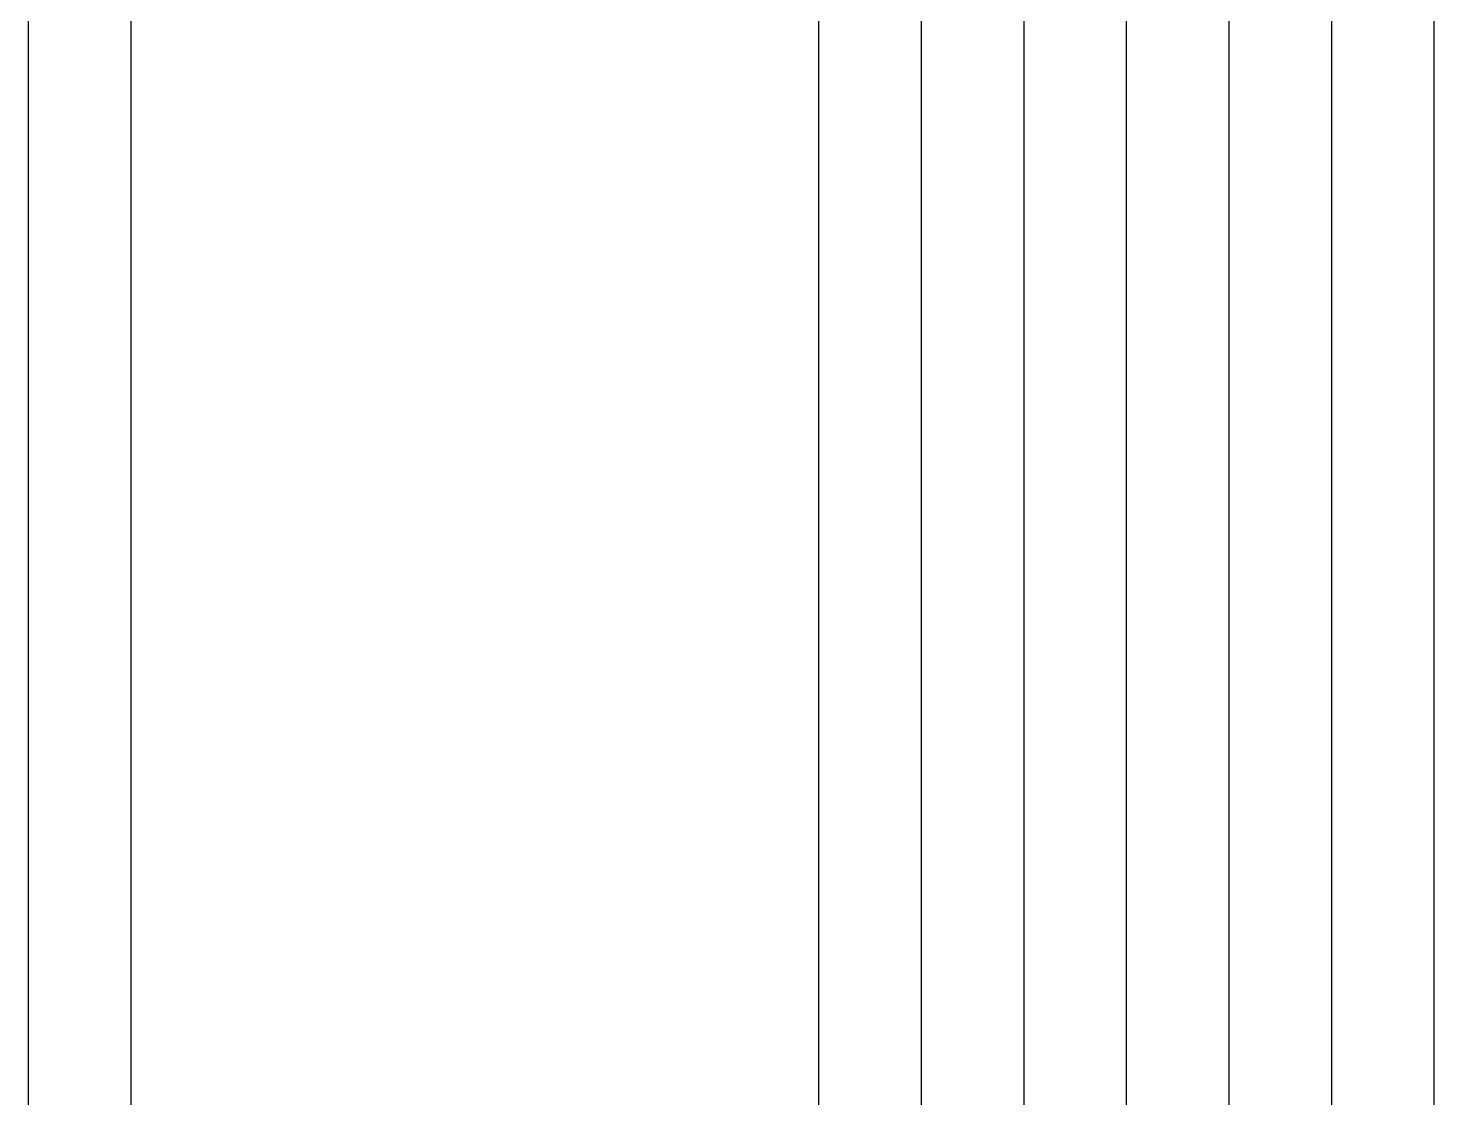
# Model space of a CAD drawing. Header units: inches. Extents: x -1316 to 22433, y -200 to 8737.
# Drawn here: x 234.18 to 254.75, y 580.26 to 595.91 of the extents above; entities that cross this region are included whole.
import ezdxf

# ---------------------------------------------------------------- set-up
doc = ezdxf.new("R2010")
doc.units = ezdxf.units.IN
doc.header["$LTSCALE"] = 10
doc.header["$MEASUREMENT"] = 0
doc.layers.get('0').update_dxf_attribs({"linetype": 'CONTINUOUS'})
doc.layers.add('S-ROOF', color=2, linetype='CONTINUOUS')
doc.layers.add('S-WALL', color=6, linetype='CONTINUOUS')

# ---------------------------------------------------------------- blocks, each defined once
blk = doc.blocks.new('EH CRLSP')
at = {"layer": 'S-WALL'}
for p, q in [((0, 0), (0, -93.5)), ((0, 0), (0, -95)), ((-1.5, -1.5), (-1.5, -93.5)), ((1.5, -1.5), (1.5, -93.5)), ((-16.062, -10.75), (-16.062, -93.5)), ((-14.562, -10.75), (-14.562, -93.5)), ((-4.5, -10.75), (-4.5, -93.5)), ((-3, -10.75), (-3, -93.5)), ((3, -10.75), (3, -93.5)), ((4.5, -10.75), (4.5, -93.5))]:
    blk.add_line(p, q, dxfattribs=at)
blk = doc.blocks.new('*U663')
blk.add_blockref('EH CRLSP', (-30.609, 110.785))

msp = doc.modelspace()

# ---------------------------------------------------------------- block references
at = {"layer": 'S-ROOF'}
msp.add_blockref('*U663', (280.85632, 536.68049), dxfattribs=at)

doc.saveas('drawing.dxf')
